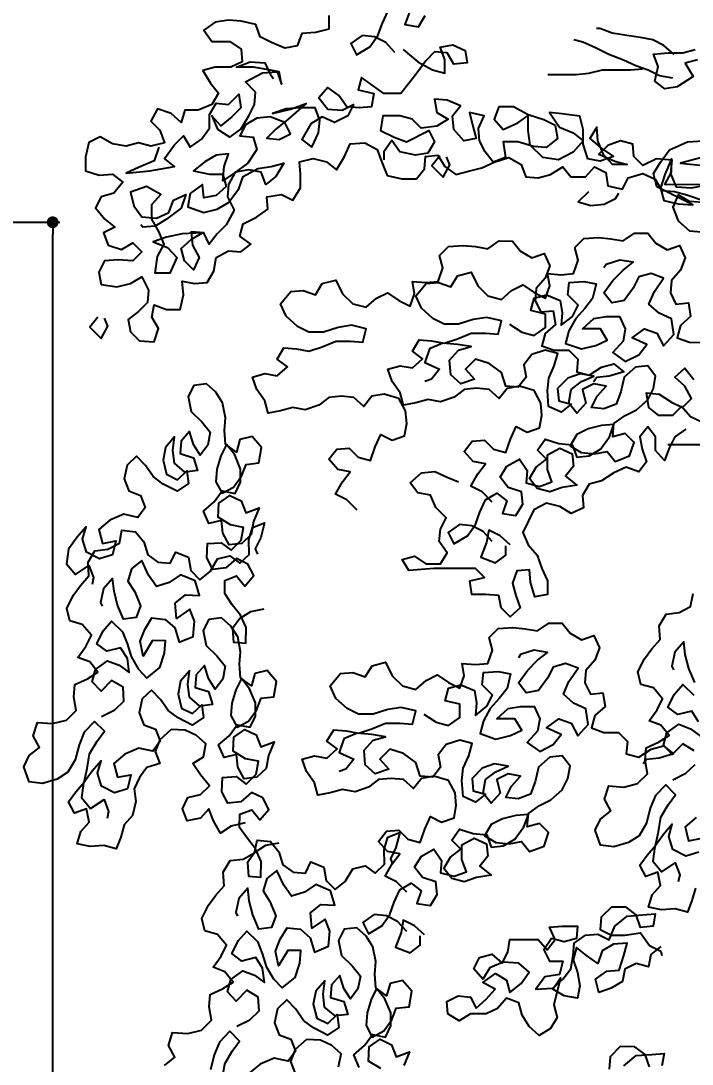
# Model space of a CAD drawing. Header units: millimetres. Extents: x 92.2 to 172.4, y 6.8 to 63.1.
# Drawn here: x 155.116 to 156.536, y 38.975 to 41.181 of the extents above; entities that cross this region are included whole.
import ezdxf

# ---------------------------------------------------------------- set-up
doc = ezdxf.new("R2010")
doc.units = ezdxf.units.MM
doc.layers.add('COTAS', color=1, linetype='Continuous')
doc.layers.add('VEGETAÇÃO', color=64, linetype='Continuous')
doc.styles.add('ROMANS', font='C-ACENTO.SHX')
doc.dimstyles.new('Artiun 1-50', dxfattribs={"dimscale": 0.5, "dimtxt": 0.15, "dimasz": 0.05, "dimexe": 0.03, "dimexo": 0.05, "dimgap": 0.1, "dimtad": 1, "dimzin": 4, "dimdsep": 46, "dimtxsty": 'ROMANS', "dimblk": 'DOT', "dimcen": 0.025, "dimclrt": 2, "dimadec": 0, "dimazin": 0, "dimtfac": 1, "dimtix": 1, "dimtmove": 2, "dimatfit": 2, "dimldrblk": 'DOT', "dimfxl": 1, "dimtolj": 1, "dimtzin": 0, "dimarcsym": 0})

# ---------------------------------------------------------------- blocks, each defined once
blk = doc.blocks.new('A$C6B776F95')
for points in [[(678.6, 4635), (662.2, 4653.6), (641.6, 4663.9), (618.9, 4666), (598.3, 4651.6), (608.6, 4631), (633.3, 4645.4), (647.8, 4665.9), (656, 4688.6), (666.3, 4711.2)], [(705.5, 4709.1), (697.2, 4686.5), (721.9, 4682.3), (734.3, 4702.9)], [(558.1, 4702.6), (558.1, 4677.9), (533.4, 4671.7), (508.7, 4669.7), (500.4, 4647.1), (477.8, 4643), (453.1, 4653.3), (432.5, 4663.6), (424.3, 4686.3), (397.5, 4692.5), (374.8, 4694.5), (350.1, 4690.4), (329.5, 4676), (343.9, 4655.4), (376.9, 4655.4), (397.4, 4641), (399.5, 4618.3), (378.9, 4608), (350, 4608.1), (327.4, 4601.9), (341.8, 4579.2), (356.2, 4560.7), (343.8, 4540.1), (319.1, 4529.8), (294.4, 4529.9), (288.2, 4507.2), (269.7, 4523.7), (244.9, 4532), (232.6, 4509.3), (249, 4492.8), (257.2, 4470.2), (232.5, 4464), (209.9, 4470.2), (187.2, 4464.1), (162.5, 4468.2), (139.9, 4480.6), (119.3, 4470.3), (113.1, 4443.5), (113, 4418.8), (137.7, 4410.6), (162.5, 4412.6), (181, 4398.2), (164.5, 4377.6), (141.8, 4371.4), (131.5, 4350.8), (148, 4330.2), (166.5, 4315.8), (145.9, 4305.5), (154.1, 4282.9), (178.8, 4274.6), (199.4, 4286.9), (215.9, 4270.5), (199.4, 4254), (172.6, 4256.1), (147.9, 4254), (137.6, 4233.5), (141.7, 4210.8), (170.5, 4206.7), (195.2, 4212.8), (215.8, 4225.1), (228.2, 4200.4), (226.1, 4177.8), (209.6, 4161.3), (191, 4146.9), (195.1, 4124.3), (211.6, 4107.8), (238.4, 4105.7), (246.6, 4130.4), (234.3, 4151), (238.4, 4173.6), (261.1, 4165.4), (285.8, 4165.4), (292, 4192.1), (290, 4216.8), (312.6, 4212.7), (335.3, 4214.7), (347.6, 4235.3), (351.8, 4260), (374.4, 4272.4), (397.1, 4270.3), (415.6, 4284.7), (395.1, 4299.1), (401.3, 4321.8), (426, 4334.1), (446.6, 4348.5), (444.6, 4371.2), (471.3, 4375.2), (491.9, 4364.9), (506.4, 4387.6), (506.4, 4412.3), (504.3, 4434.9), (529.1, 4441.1), (553.8, 4434.9), (572.3, 4420.5), (586.7, 4445.2), (597, 4467.8), (623.8, 4469.8), (646.5, 4457.5), (654.7, 4434.8), (664.9, 4410.1), (691.7, 4403.9), (718.5, 4403.9), (732.9, 4422.4), (735, 4445), (757.6, 4447.1), (770, 4426.5), (790.6, 4412), (813.2, 4418.2), (837.9, 4424.3), (860.6, 4434.6), (887.4, 4442.8), (910, 4430.4), (918.2, 4407.8), (940.9, 4405.7), (963.6, 4411.9), (986.2, 4426.3), (1000.6, 4407.7), (1027.4, 4407.7), (1043.9, 4426.2), (1064.5, 4415.9), (1068.6, 4391.2), (1095.3, 4385), (1105.6, 4405.6), (1132.4, 4413.8), (1155.1, 4403.5), (1167.4, 4382.8), (1190.1, 4380.8), (1212.7, 4374.6), (1243.6, 4364.2)], [(1243.6, 4391), (1220.9, 4386.9), (1194.2, 4389), (1183.9, 4413.7), (1186, 4438.4), (1157.2, 4440.5), (1132.4, 4428.2), (1116, 4444.7), (1113.9, 4467.3), (1091.3, 4473.5), (1068.6, 4465.3), (1052.1, 4448.9), (1081, 4436.5), (1103.6, 4430.3), (1076.8, 4430.3), (1060.4, 4448.8), (1050.1, 4473.6), (1048.1, 4498.3), (1035.7, 4477.7), (1058.3, 4459.1), (1078.9, 4444.7), (1054.2, 4436.5), (1031.5, 4440.6), (1023.3, 4467.4), (1023.3, 4494.2), (1017.2, 4518.9), (984.2, 4523.1), (961.6, 4525.1), (980.1, 4498.3), (1004.8, 4488), (1023.3, 4473.6), (1004.8, 4453), (978, 4438.6), (949.2, 4442.8), (926.5, 4465.4), (922.4, 4492.2), (922.5, 4521), (895.7, 4535.5), (868.9, 4535.5), (860.7, 4512.9), (877.1, 4494.3), (903.9, 4506.7), (924.5, 4521), (951.3, 4512.8), (971.9, 4502.5), (976, 4477.8), (955.4, 4461.3), (932.7, 4463.4), (903.9, 4471.6), (877.1, 4471.7), (881.2, 4442.8), (858.5, 4434.6), (844.1, 4453.2), (833.9, 4473.8), (831.8, 4496.4), (842.1, 4519.1), (815.4, 4525.3), (821.5, 4500.5), (827.7, 4477.9), (805, 4473.8), (786.5, 4494.4), (784.5, 4519.1), (798.9, 4537.6), (774.2, 4548), (751.6, 4550), (755.7, 4525.3), (776.2, 4512.9), (755.6, 4500.6), (726.8, 4496.5), (710.3, 4513), (687.7, 4519.2), (656.8, 4519.2), (652.7, 4492.5), (677.4, 4480.1), (700, 4471.8), (741.2, 4492.4), (751.5, 4471.8), (739.1, 4451.2), (716.5, 4447.1), (687.6, 4453.3), (673.2, 4473.9), (658.8, 4453.3), (658.8, 4438.9)], [(1232.5, 4621.9), (1209.9, 4615.8), (1224.3, 4591.1), (1195.4, 4572.5), (1172.8, 4568.5), (1154.3, 4582.9), (1160.5, 4609.6), (1152.2, 4632.3), (1179, 4634.3), (1205.8, 4634.3), (1228.4, 4640.5)], [(1189.6, 4631.3), (1171.1, 4647.8), (1150.5, 4658.2), (1127.9, 4662.3), (1103.1, 4666.4), (1076.4, 4670.6), (1053.7, 4678.8), (1047.6, 4678.8)], [(1187.5, 4588.1), (1162.8, 4592.2), (1142.2, 4602.6), (1119.6, 4610.8), (1096.9, 4621.1), (1070.2, 4631.5), (1045.5, 4643.8), (1022.8, 4654.1), (1006.4, 4658.3)], [(694, 4640.7), (720.7, 4618), (747.5, 4603.6), (770.1, 4597.4), (770.2, 4622.1), (761.9, 4644.8), (784.6, 4648.9), (807.2, 4638.5), (811.3, 4615.9), (786.6, 4613.8), (774.3, 4634.4), (751.6, 4636.5), (735.2, 4620.1), (720.7, 4599.5), (706.3, 4581), (689.8, 4560.4), (658.9, 4560.4), (617.7, 4589.3), (611.5, 4566.6), (640.4, 4560.4), (636.2, 4535.7), (613.6, 4533.7), (590.9, 4535.8), (576.5, 4556.4), (555.9, 4570.8), (539.5, 4552.3), (555.9, 4531.7), (582.7, 4529.6), (603.3, 4539.9), (593, 4519.3), (568.2, 4507), (545.6, 4517.3), (525, 4504.9), (508.5, 4476.1), (527, 4461.7), (539.4, 4488.4), (541.5, 4511.1), (533.3, 4533.8), (506.5, 4533.8), (479.7, 4531.8), (455, 4523.5), (487.9, 4531.7), (516.8, 4542), (483.8, 4513.2), (461.1, 4494.7), (444.7, 4478.2), (467.3, 4476.2), (487.9, 4486.4), (477.6, 4507), (450.9, 4517.4), (426.2, 4515.3), (405.5, 4503), (395.2, 4482.4), (419.9, 4480.3), (426.1, 4457.7), (409.6, 4433), (384.9, 4414.5), (364.3, 4400.1), (366.4, 4426.8), (374.6, 4449.5), (352, 4447.4), (331.3, 4435.1), (310.7, 4418.6), (339.6, 4412.4), (364.3, 4412.4), (370.4, 4389.8), (351.9, 4373.3), (329.2, 4369.2), (327.2, 4393.9), (304.5, 4377.5), (300.4, 4352.8), (329.2, 4342.4), (353.9, 4348.6), (374.5, 4360.9), (393.1, 4385.6), (401.3, 4408.3), (428.1, 4422.7), (452.8, 4426.7), (475.5, 4432.9), (461.1, 4408.2), (442.5, 4393.8), (434.3, 4416.5), (411.7, 4420.6), (386.9, 4416.5), (374.6, 4393.9), (372.5, 4371.2), (384.8, 4346.5), (370.4, 4319.7), (353.9, 4303.3), (339.4, 4284.8), (329.2, 4305.4), (306.5, 4307.4), (308.6, 4282.7), (320.9, 4260.1), (310.6, 4237.4), (294.1, 4253.9), (288, 4276.6), (306.5, 4293), (327.1, 4305.4), (290, 4303.3), (261.2, 4297.2), (236.5, 4289), (263.2, 4278.6), (279.7, 4260.1), (267.3, 4231.3), (240.6, 4231.3), (244.7, 4262.2), (257.1, 4284.8), (246.8, 4307.5), (234.5, 4330.2), (234.5, 4356.9), (251, 4375.4), (224.2, 4389.9), (195.4, 4379.6), (201.5, 4354.9), (215.9, 4334.3), (242.7, 4332.2), (265.4, 4342.5), (273.6, 4365.1), (296.3, 4375.4), (288, 4350.7), (261.2, 4330.1), (240.6, 4317.8), (218, 4315.8), (213.9, 4319.9)], [(246.9, 4461.9), (238.7, 4437.2), (209.8, 4424.9), (187.2, 4414.6), (230.4, 4418.7), (275.7, 4426.9), (257.2, 4441.3), (275.8, 4466), (292.3, 4482.5), (304.6, 4461.9), (325.2, 4476.3), (339.6, 4496.9), (339.7, 4521.6), (352, 4542.2), (374.7, 4540.1), (393.2, 4558.6), (397.3, 4533.9), (380.8, 4517.4), (360.2, 4501), (343.8, 4519.5), (354.1, 4494.8), (376.7, 4480.4), (397.3, 4494.8), (411.7, 4519.5), (422.1, 4540), (424.1, 4562.7), (405.6, 4581.2), (436.5, 4597.7), (463.3, 4599.7), (471.5, 4577.1), (467.4, 4599.7), (444.8, 4603.9), (420.1, 4608), (389.2, 4608), (413.9, 4618.3), (440.7, 4616.2), (450.9, 4595.6), (457.1, 4587.4)], [(1131.9, 4604.6), (1109.3, 4602.6), (1057.8, 4602.6), (1033.1, 4596.5), (1010.4, 4594.4), (958.9, 4594.5)], [(1250.8, 4360.4), (1217.9, 4362.5), (1197.3, 4374.8), (1187, 4352.2), (1197.3, 4327.5), (1217.8, 4308.9), (1246.7, 4306.8)], [(1275.6, 4393.3), (1172.6, 4393.4), (1185, 4416), (1185, 4440.8), (1172.6, 4411.9), (1164.4, 4387.2), (1170.5, 4364.6), (1197.3, 4358.4), (1224.1, 4356.3), (1158.2, 4389.3), (1152, 4414), (1164.4, 4434.6), (1180.9, 4457.2), (1213.9, 4471.6), (1242.7, 4473.7)], [(1246.8, 4444.8), (1201.5, 4432.5), (1242.7, 4428.3)], [(761.1, 4446.4), (746.7, 4427.9), (767.2, 4407.3), (779.6, 4429.9), (773.4, 4444.3)], [(1032.9, 4380.2), (1014.3, 4361.7), (1037, 4355.5), (1061.7, 4357.6), (1082.3, 4367.8), (1088.5, 4378.1)], [(857, 3813), (838.5, 3831.5), (817.9, 3841.8), (830.3, 3864.5), (844.7, 3883), (822.1, 3887.1), (805.6, 3905.7), (820, 3924.2), (842.7, 3926.2), (859.2, 3909.7), (881.8, 3903.5), (890.1, 3928.2), (900.4, 3950.9), (921, 3940.6), (943.6, 3948.8), (947.8, 3971.4), (945.7, 3994.1), (933.4, 4016.8), (906.6, 4025), (884, 4020.9), (869.5, 4002.4), (851, 4018.9), (828.4, 4021), (805.7, 4018.9), (787.2, 4004.5), (762.4, 3996.3), (739.8, 4000.5), (717.1, 3994.3), (694.5, 3990.2), (688.3, 4012.9), (673.9, 4033.5), (665.7, 4056.1), (688.4, 4062.3), (711, 4058.2), (729.6, 4074.6), (711, 4089), (723.4, 4109.6), (746.1, 4107.5), (768.7, 4103.4), (793.4, 4111.6), (818.2, 4121.9), (844.9, 4121.9), (867.6, 4119.8), (873.8, 4144.5), (847, 4150.7), (822.3, 4146.6), (795.5, 4138.4), (768.7, 4138.4), (748.2, 4148.7), (727.6, 4167.3), (717.3, 4189.9), (735.9, 4212.6), (758.5, 4214.6), (781.2, 4206.4), (793.5, 4226.9), (818.3, 4233.1), (830.6, 4208.4), (849.1, 4189.8), (873.8, 4183.6), (892.4, 4200.1), (913, 4210.4), (933.6, 4195.9), (954.1, 4185.6), (962.4, 4208.3), (958.3, 4230.9), (983, 4228.8), (1005.7, 4230.9), (1013.9, 4255.6), (1007.8, 4278.2), (1024.3, 4294.7), (1051, 4296.7), (1073.7, 4294.6), (1096.3, 4290.5), (1116.9, 4304.9), (1141.6, 4304.9), (1156, 4286.3), (1176.6, 4274), (1199.3, 4282.2), (1209.6, 4259.5), (1201.3, 4236.9), (1184.8, 4218.3), (1182.7, 4195.7), (1193, 4175.1), (1215.7, 4177.1), (1219.8, 4152.4), (1201.2, 4136), (1195, 4113.3), (1217.7, 4105.1), (1244.4, 4105)], [(609.6, 3798.4), (591.1, 3817), (570.5, 3827.3), (582.9, 3849.9), (597.3, 3868.5), (574.7, 3872.6), (558.2, 3891.1), (572.6, 3909.7), (595.3, 3911.7), (611.7, 3895.2), (634.4, 3889), (642.7, 3913.7), (653, 3936.4), (673.6, 3926), (696.2, 3934.3), (700.4, 3956.9), (698.3, 3979.6), (686, 4002.2), (659.2, 4010.5), (636.6, 4006.4), (622.1, 3987.9), (603.6, 4004.4), (581, 4006.4), (558.3, 4004.4), (539.8, 3990), (515, 3981.8), (492.4, 3985.9), (469.7, 3979.8), (447.1, 3975.7), (440.9, 3998.3), (426.5, 4018.9), (418.3, 4041.6), (441, 4047.8), (463.6, 4043.6), (482.2, 4060.1), (463.6, 4074.5), (476, 4095.1), (498.7, 4093), (521.3, 4088.9), (546, 4097.1), (570.8, 4107.4), (597.5, 4107.3), (620.2, 4105.3), (626.4, 4130), (599.6, 4136.2), (574.9, 4132.1), (548.1, 4123.9), (521.3, 4123.9), (500.8, 4134.2), (480.2, 4152.8), (469.9, 4175.4), (488.5, 4198), (511.1, 4200.1), (533.8, 4191.8), (546.1, 4212.4), (570.9, 4218.6), (583.2, 4193.8), (601.7, 4175.3), (626.4, 4169.1), (645, 4185.6), (665.6, 4195.8), (686.1, 4181.4), (706.7, 4171.1), (715, 4193.7), (710.9, 4216.4), (735.6, 4214.3), (758.3, 4216.3), (766.5, 4241), (760.4, 4263.7), (776.8, 4280.2), (803.6, 4282.2), (826.3, 4280.1), (848.9, 4276), (869.5, 4290.4), (894.2, 4290.3), (908.6, 4271.8), (929.2, 4259.4), (951.9, 4267.6), (962.2, 4245), (953.9, 4222.3), (937.4, 4203.8), (935.3, 4181.2), (945.6, 4160.6), (968.3, 4162.6), (972.4, 4137.9), (953.8, 4121.4), (947.6, 4098.8), (970.3, 4090.5), (997, 4090.5), (1013.5, 4074), (1011.4, 4051.4), (1034.1, 4045.2), (1056.7, 4059.6), (1079.4, 4065.7), (1097.9, 4051.3), (1071.1, 4043.1), (1048.5, 4041), (1042.3, 4032.8)], [(888.2, 4138.3), (910.8, 4123.9), (933.5, 4117.7), (954.1, 4132.1), (954.1, 4156.8), (927.3, 4163), (933.5, 4185.6), (956.2, 4191.8), (980.9, 4181.5), (985, 4158.8), (982.9, 4136.2), (1003.5, 4152.6), (1013.8, 4173.2), (995.3, 4191.7), (997.4, 4214.4), (1024.2, 4216.4), (1046.8, 4212.3), (1040.6, 4185.5), (1026.2, 4167), (1009.7, 4148.5), (997.3, 4125.8), (991.1, 4103.2), (1019.9, 4092.9), (1046.7, 4099), (1067.3, 4109.3), (1055, 4129.9), (1022, 4129.9), (1042.7, 4148.5), (1065.3, 4152.6), (1090, 4152.5), (1100.3, 4129.9), (1096.2, 4107.2), (1077.6, 4086.6), (1100.2, 4070.2), (1125, 4082.5), (1139.4, 4101), (1112.6, 4113.4), (1135.3, 4129.8), (1158, 4121.6), (1170.3, 4098.9), (1188.8, 4119.5), (1184.7, 4148.3), (1162.1, 4158.6), (1143.6, 4175.1), (1153.9, 4197.8), (1170.4, 4222.5), (1147.8, 4230.7), (1125.1, 4224.6), (1114.8, 4204), (1098.3, 4181.4), (1075.6, 4177.3), (1061.2, 4195.8), (1077.7, 4218.4), (1096.3, 4237), (1114.8, 4251.4), (1090.1, 4255.5), (1065.4, 4247.3), (1061.3, 4241.1)], [(135.5, 4151.1), (121, 4132.6), (141.6, 4112), (154, 4134.6), (147.8, 4149)], [(856.9, 3740.9), (840.5, 3759.4), (819.9, 3769.7), (797.2, 3771.8), (776.6, 3757.4), (786.9, 3736.8), (811.6, 3751.2), (826.1, 3771.8), (834.3, 3794.4), (844.7, 3817.1), (865.3, 3829.4), (883.8, 3815), (875.5, 3792.3), (900.2, 3788.2), (912.6, 3808.8), (910.6, 3831.4), (885.9, 3839.7), (871.5, 3858.2), (883.8, 3878.8), (906.5, 3891.2), (920.9, 3870.6), (918.8, 3847.9), (943.5, 3841.7), (966.2, 3849.9), (958, 3872.6), (958, 3899.4), (980.7, 3911.7), (1003.3, 3901.4), (1005.3, 3878.7), (990.9, 3860.2), (1011.5, 3843.7), (984.7, 3839.6), (962, 3831.4), (939.4, 3837.6), (925, 3856.1), (937.4, 3876.7), (955.9, 3891.1), (939.5, 3907.6), (953.9, 3928.2), (978.6, 3919.9), (1003.3, 3917.8), (1011.5, 3895.2), (1034.2, 3897.2), (1054.8, 3909.6), (1071.3, 3932.2), (1079.5, 3954.8), (1056.9, 3952.8), (1032.2, 3946.7), (1011.6, 3936.4), (999.2, 3915.8), (1019.8, 3903.4), (1044.5, 3901.3), (1067.1, 3905.4), (1081.5, 3886.9), (1108.3, 3897.2), (1116.6, 3921.9), (1100.1, 3938.4), (1077.5, 3932.2), (1079.5, 3956.9), (1100.2, 3971.3), (1120.8, 3981.6), (1141.4, 4000.1), (1151.7, 4020.7), (1155.8, 4043.3), (1141.4, 4061.9), (1118.8, 4059.8), (1098.2, 4041.3), (1092, 4014.6), (1083.7, 3991.9), (1061, 3983.7), (1038.4, 3985.8), (1048.7, 4006.4), (1065.2, 4024.9), (1042.5, 4029), (1021.9, 4018.7), (1028.1, 3994), (1011.6, 3975.5), (997.2, 3994), (1001.3, 4018.8), (1019.9, 4033.2), (1042.6, 4043.4), (1017.8, 4047.6), (995.2, 4039.4), (976.6, 4020.8), (978.7, 3998.2), (1001.3, 3992), (982.8, 3977.6), (960.1, 3987.9), (958.1, 4016.7), (960.2, 4039.4), (970.5, 4062), (976.7, 4084.7), (954, 4090.9), (929.3, 4082.7), (914.9, 4064.1), (919, 4041.5), (904.6, 4023), (881.9, 4025), (873.7, 4049.8), (851.1, 4066.3), (826.4, 4074.5), (807.8, 4056), (824.3, 4037.5), (799.5, 4029.2), (781, 4045.7), (779, 4072.5), (795.5, 4091), (818.1, 4097.2), (793.4, 4101.3), (766.7, 4103.4), (741.9, 4093.1), (733.7, 4068.4), (760.4, 4056), (746, 4037.5), (733.6, 4033.4)], [(1240.2, 3958.8), (1219.6, 3969.1), (1203.1, 3987.7), (1186.6, 3971.2), (1161.9, 3971.2), (1143.4, 3985.7), (1139.3, 4012.5), (1162, 4010.4), (1184.6, 3995.9), (1205.2, 3985.6), (1221.7, 4002.1), (1209.3, 4024.7), (1190.8, 4041.2), (1209.4, 4057.7), (1225.8, 4037.1)], [(439.1, 3616.9), (414.7, 3612.4), (395.2, 3600), (381.8, 3581.7), (383.5, 3556.6), (406.4, 3554.8), (406.8, 3583.4), (396.7, 3606.4), (381.5, 3625.2), (367.5, 3645.7), (367.5, 3669.7), (389.4, 3678.1), (404.6, 3659.4), (420.9, 3678.4), (409.6, 3699.6), (389.2, 3709.5), (369.4, 3692.6), (346, 3689.9), (334.8, 3711.1), (335.9, 3736.9), (361, 3738.6), (379.3, 3725.1), (397.4, 3743.1), (402, 3766.7), (378.4, 3771.4), (355.5, 3785.2), (356.6, 3811), (377.1, 3825.1), (397.6, 3815.1), (406, 3793.2), (430.7, 3802.3), (420.4, 3777.3), (415.8, 3753.6), (398.8, 3737.4), (375.5, 3734.7), (364.2, 3755.9), (361.5, 3779.2), (338.8, 3773.6), (328.7, 3796.6), (348.5, 3813.5), (363, 3833.6), (386.7, 3828.9), (396.6, 3849.4), (396.7, 3873.4), (385.8, 3899.2), (370.7, 3918), (360.7, 3897.5), (353.2, 3873.2), (351.4, 3850.2), (362.7, 3829), (383.9, 3840.2), (398.4, 3860.3), (406.6, 3881.9), (429.9, 3884.6), (434.9, 3912.9), (418, 3932.7), (395.4, 3927.1), (389, 3904.5), (368.9, 3919), (367.2, 3944.1), (369, 3967.1), (363.8, 3994.3), (351.5, 4013.7), (334.2, 4029), (310.9, 4026.2), (301, 4005.7), (306.2, 3978.5), (325.9, 3959.4), (341.1, 3940.7), (336.4, 3917), (322.9, 3898.7), (310.6, 3918.1), (303.3, 3941.8), (288, 3924.6), (286.2, 3901.6), (310.6, 3894.1), (317.9, 3870.4), (294.6, 3867.7), (275.6, 3884), (272.8, 3907.3), (275.7, 3932), (259.4, 3913), (254.7, 3889.3), (261, 3863.9), (281.5, 3853.9), (298.5, 3870.1), (301.3, 3846.8), (280.7, 3832.7), (255, 3845.9), (236.7, 3859.4), (222.6, 3879.9), (206.4, 3896.9), (189.4, 3880.7), (183.7, 3855.3), (192.1, 3833.3), (213.6, 3825.2), (222, 3803.2), (208.6, 3784.9), (183.1, 3790.6), (157.3, 3779.7), (137.5, 3762.9), (143.8, 3737.4), (168.2, 3741.9), (162.5, 3716.5), (138.8, 3709.2), (114.8, 3721.2), (107.4, 3744.9), (113.9, 3767.5), (97.6, 3748.5), (82, 3726.6), (78, 3700.1), (94.9, 3680.3), (119.3, 3696.9), (127.7, 3674.9), (124.9, 3662.2)], [(1211.3, 3946.5), (1190.7, 3932.1), (1180.4, 3911.5), (1172.2, 3888.9), (1155.7, 3907.4), (1155.7, 3932.1), (1141.3, 3950.7), (1126.9, 3932.1), (1131, 3909.5), (1139.2, 3886.8), (1124.8, 3868.3), (1102.1, 3876.6), (1079.5, 3866.3), (1056.8, 3851.9), (1034.1, 3845.7), (1021.8, 3825.2), (1023.8, 3802.5), (1001.1, 3792.2), (980.6, 3804.6), (955.9, 3810.8), (933.2, 3798.5), (912.6, 3757.3), (922.8, 3734.6), (939.3, 3716.1), (947.5, 3691.4), (957.8, 3668.7), (957.8, 3644), (935.1, 3639.9), (926.9, 3666.7), (924.8, 3689.3), (902.2, 3687.3), (893.9, 3664.6), (900.1, 3642), (908.3, 3619.3), (889.8, 3602.9), (873.3, 3619.4), (869.2, 3642), (844.5, 3644.1), (819.8, 3644.1), (815.7, 3668.8), (842.5, 3675), (826, 3691.5), (749.8, 3691.5), (704.5, 3687.5), (692.2, 3708.1), (714.8, 3714.2), (735.4, 3699.8), (762.2, 3699.8), (774.5, 3720.4), (760.1, 3741), (762.2, 3763.6), (772.5, 3784.2), (754, 3802.8), (743.8, 3825.4), (721.1, 3829.6), (706.7, 3848.1), (727.3, 3866.6), (752, 3868.7), (774.7, 3858.3), (795.3, 3850.1)], [(1456.4, 3907.1), (1429.6, 3896.9), (1406.9, 3888.6), (1382.2, 3894.8), (1361.6, 3905.2), (1316.3, 3909.3), (1271, 3917.6), (1178.4, 3917.7)], [(404.8, 3226.3), (379.4, 3220.1), (359.9, 3207.7), (346.9, 3230), (338.5, 3252), (323.3, 3234.7), (298.9, 3230.2), (290.5, 3252.1), (300.4, 3272.5), (323, 3278.1), (340, 3294.3), (323.1, 3314.2), (309, 3334.7), (328.5, 3347), (333.2, 3370.6), (315.9, 3385.9), (295.4, 3395.8), (269.7, 3396.9), (248.8, 3378.3), (240.6, 3356.8), (249, 3334.8), (225.3, 3327.5), (211.9, 3309.2), (201.9, 3288.7), (204.7, 3265.4), (199, 3240), (183.7, 3222.7), (177.3, 3200.1), (169.1, 3178.6), (146.5, 3185), (121.5, 3183.3), (97.8, 3188), (104.2, 3210.6), (119.5, 3227.8), (114.9, 3252.2), (93, 3243.8), (81.8, 3265), (95.2, 3283.3), (110.5, 3300.6), (116.2, 3326), (120.1, 3352.5), (134, 3375.4), (147.5, 3393.7), (129.5, 3411.8), (110.4, 3392.1), (101.1, 3368.8), (94.3, 3341.6), (80.5, 3318.7), (61, 3306.4), (34.5, 3298.3), (9.8, 3301.2), (0, 3328.8), (9.9, 3349.3), (28.7, 3364.4), (17.5, 3385.6), (24.9, 3410), (52.5, 3407.8), (77.9, 3414.1), (96, 3432), (91.5, 3456.4), (93.3, 3479.4), (116.3, 3489.5), (135.7, 3501.8), (120.6, 3520.6), (99.1, 3528.8), (113.6, 3548.9), (123.6, 3569.3), (106.7, 3589.2), (84.1, 3595.6), (78.5, 3618.2), (90.6, 3642.2), (104, 3660.5), (119.3, 3677.8), (117.6, 3702.8), (130.3, 3724), (153.6, 3726.8), (174.9, 3738), (179.5, 3761.7), (204.2, 3758.8), (219.4, 3740), (226.7, 3716.3), (245.1, 3702.9), (268, 3701), (277.9, 3721.5), (301.2, 3712.2), (305.8, 3687.9), (322, 3670.9), (340.7, 3686), (354.6, 3708.9), (377.2, 3714.5), (395.5, 3701), (412.5, 3717.2), (411.9, 3744.1), (418.3, 3766.7), (440.2, 3775.1), (433.4, 3747.9), (423.5, 3727.5), (427.3, 3717.9)], [(889.9, 3734.7), (871.4, 3751.2), (850.8, 3761.5), (846.6, 3738.8), (836.3, 3712.1), (863.1, 3701.7), (881.6, 3716.1), (881.6, 3732.6)], [(142.2, 3420.9), (166.3, 3432.9), (183.3, 3449.1), (181.6, 3474.2), (160.4, 3486.9), (141.3, 3467.2), (125.1, 3484.2), (131.5, 3506.8), (153.1, 3522.6), (174.6, 3514.5), (192.9, 3501), (189.5, 3527.1), (177.2, 3546.6), (151.7, 3540.3), (133.4, 3553.8), (145.5, 3577.7), (160.7, 3595), (180.4, 3575.9), (188.9, 3554), (196.2, 3530.3), (209.2, 3508), (225.4, 3491), (249.1, 3510.4), (257.7, 3536.5), (259.5, 3559.4), (235.5, 3559.5), (218.5, 3531.3), (213.2, 3558.5), (221.4, 3580), (234.2, 3601.2), (258.9, 3598.3), (276.2, 3583), (284.2, 3556.5), (310, 3567.4), (312.2, 3595), (303.8, 3616.9), (279.4, 3600.3), (277, 3628.3), (295.8, 3643.4), (321.5, 3642.3), (313.5, 3668.8), (286.7, 3680.1), (266.1, 3666.1), (242.5, 3658.7), (228.4, 3679.2), (215.7, 3706.1), (197, 3691), (190.6, 3668.4), (202.9, 3648.9), (213.8, 3623.1), (205.6, 3601.6), (182.3, 3598.8), (171.4, 3624.7), (165.1, 3650.1), (162.3, 3673.4), (146, 3654.4), (140.3, 3629), (143.5, 3622.3)], [(1228.7, 3106.8), (1222.3, 3084.2), (1214.1, 3062.7), (1191.5, 3069.1), (1166.4, 3067.4), (1142.8, 3072), (1149.2, 3094.6), (1164.4, 3111.9), (1159.9, 3136.3), (1138, 3127.9), (1126.7, 3149.1), (1140.2, 3167.4), (1155.4, 3184.7), (1161.2, 3210.1), (1165.1, 3236.6), (1179, 3259.5), (1192.4, 3277.8), (1174.5, 3295.9), (1155.3, 3276.1), (1146.1, 3252.9), (1139.3, 3225.7), (1125.5, 3202.8), (1106, 3190.5), (1079.5, 3182.4), (1054.8, 3185.3), (1045, 3212.9), (1054.9, 3233.3), (1073.7, 3248.5), (1062.4, 3269.7), (1069.9, 3294), (1097.5, 3291.8), (1122.9, 3298.1), (1141, 3316.1), (1136.4, 3340.5), (1138.3, 3363.4), (1161.2, 3373.6), (1180.7, 3385.9), (1165.6, 3404.7), (1144, 3412.9), (1158.6, 3432.9), (1168.5, 3453.4), (1151.6, 3473.2), (1129, 3479.6), (1123.5, 3502.3), (1135.5, 3526.2), (1149, 3544.6), (1164.2, 3561.8), (1162.5, 3586.9), (1175.3, 3608.1), (1198.6, 3610.8), (1219.8, 3622.1), (1224.5, 3645.7)], [(466.5, 3189.1), (442.1, 3184.6), (422.7, 3172.3), (409.2, 3153.9), (410.9, 3128.9), (433.9, 3127), (434.3, 3155.6), (424.1, 3178.6), (409, 3197.4), (394.9, 3217.9), (395, 3241.9), (416.9, 3250.3), (432, 3231.6), (448.3, 3250.6), (437.1, 3271.8), (416.6, 3281.8), (396.8, 3264.9), (373.5, 3262.1), (362.2, 3283.3), (363.4, 3309.1), (388.4, 3310.8), (406.8, 3297.3), (424.8, 3315.3), (429.5, 3338.9), (405.8, 3343.6), (382.9, 3357.4), (384.1, 3383.2), (404.6, 3397.3), (425, 3387.3), (433.4, 3365.4), (458.2, 3374.5), (447.9, 3349.5), (443.2, 3325.8), (426.2, 3309.6), (402.9, 3306.9), (391.7, 3328.1), (388.9, 3351.4), (366.3, 3345.8), (356.1, 3368.8), (375.9, 3385.7), (390.5, 3405.8), (414.1, 3401.1), (424.1, 3421.6), (424.1, 3445.6), (413.2, 3471.4), (398.1, 3490.2), (388.2, 3469.7), (380.7, 3445.4), (378.9, 3422.4), (390.1, 3401.2), (411.3, 3412.5), (425.9, 3432.5), (434, 3454.1), (457.4, 3456.8), (462.4, 3485.1), (445.5, 3504.9), (422.9, 3499.3), (416.4, 3476.7), (396.4, 3491.3), (394.7, 3516.3), (396.5, 3539.3), (391.3, 3566.5), (378.9, 3585.9), (361.7, 3601.2), (338.4, 3598.4), (328.4, 3578), (333.6, 3550.8), (353.4, 3531.6), (368.5, 3512.9), (363.9, 3489.2), (350.4, 3470.9), (338.1, 3490.3), (330.7, 3514), (315.5, 3496.8), (313.7, 3473.8), (338, 3466.3), (345.4, 3442.6), (322, 3439.9), (303, 3456.2), (300.3, 3479.5), (303.1, 3504.2), (286.8, 3485.2), (282.2, 3461.5), (288.5, 3436.1), (308.9, 3426.1), (325.9, 3442.3), (328.7, 3419), (308.2, 3405), (282.4, 3418.1), (264.1, 3431.6), (250, 3452.1), (233.8, 3469.1), (216.8, 3452.9), (211.1, 3427.5), (219.5, 3405.6), (241.1, 3397.4), (249.5, 3375.5), (236, 3357.1), (210.6, 3362.8), (184.8, 3352), (165, 3335.1), (171.2, 3309.6), (195.6, 3314.1), (189.9, 3288.7), (166.2, 3281.4), (142.2, 3293.4), (134.9, 3317.1), (141.3, 3339.7), (125, 3320.7), (109.4, 3298.8), (105.4, 3272.4), (122.3, 3252.5), (146.8, 3269.1), (155.2, 3247.1), (152.3, 3234.4)], [(700.4, 3099.7), (681.9, 3118.3), (661.3, 3128.6), (673.7, 3151.2), (688.1, 3169.7), (665.5, 3173.9), (649, 3192.4), (663.5, 3211), (686.1, 3213), (702.6, 3196.5), (725.2, 3190.3), (733.5, 3215), (743.8, 3237.7), (764.4, 3227.3), (787.1, 3235.6), (791.2, 3258.2), (789.2, 3280.9), (776.8, 3303.5), (750.1, 3311.8), (727.4, 3307.7), (713, 3289.2), (694.5, 3305.7), (671.8, 3307.7), (649.1, 3305.7), (630.6, 3291.3), (605.9, 3283.1), (583.2, 3287.2), (560.6, 3281.1), (537.9, 3277), (531.8, 3299.6), (517.4, 3320.2), (509.1, 3342.9), (531.8, 3349.1), (554.4, 3344.9), (573, 3361.4), (554.5, 3375.8), (566.9, 3396.4), (589.5, 3394.3), (612.2, 3390.2), (636.9, 3398.4), (661.6, 3408.7), (688.4, 3408.6), (711, 3406.6), (717.2, 3431.3), (690.5, 3437.5), (665.7, 3433.4), (639, 3425.2), (612.2, 3425.2), (591.6, 3435.5), (571, 3454), (560.7, 3476.7), (579.3, 3499.3), (602, 3501.4), (624.6, 3493.1), (637, 3513.7), (661.7, 3519.9), (674, 3495.1), (692.5, 3476.6), (717.3, 3470.4), (735.8, 3486.8), (756.4, 3497.1), (777, 3482.7), (797.6, 3472.4), (805.8, 3495), (801.7, 3517.7), (826.4, 3515.6), (849.1, 3517.6), (857.4, 3542.3), (851.2, 3565), (867.7, 3581.5), (894.5, 3583.5), (917.1, 3581.4), (939.8, 3577.3), (960.4, 3591.7), (985.1, 3591.6), (999.5, 3573.1), (1020.1, 3560.7), (1042.7, 3568.9), (1053, 3546.3), (1044.7, 3523.6), (1028.2, 3505.1), (1026.2, 3482.5), (1036.4, 3461.9), (1059.1, 3463.9), (1063.2, 3439.2), (1044.6, 3422.7), (1038.4, 3400.1), (1061.1, 3391.8), (1087.9, 3391.8), (1104.3, 3375.3), (1102.2, 3352.7), (1124.9, 3346.5), (1147.6, 3360.8), (1170.2, 3367), (1188.7, 3352.6), (1162, 3344.4), (1139.3, 3342.3), (1133.1, 3334.1)], [(1187.2, 3305), (1211.2, 3317), (1228.2, 3333.2)], [(1226.5, 3358.2), (1205.4, 3371), (1186.3, 3351.3), (1170.1, 3368.3), (1176.5, 3390.9), (1198.1, 3406.7), (1219.6, 3398.5), (1237.9, 3385.1)], [(1234.5, 3411.2), (1222.1, 3430.7), (1196.7, 3424.4), (1178.4, 3437.8), (1190.4, 3461.8), (1205.7, 3479.1), (1225.4, 3460)], [(1227.2, 3482.9), (1216.4, 3508.7), (1210.1, 3534.2), (1207.3, 3557.5), (1191, 3538.5), (1185.3, 3513), (1188.4, 3506.3)], [(731.6, 3425.1), (754.3, 3410.6), (776.9, 3404.4), (797.5, 3418.8), (797.5, 3443.5), (770.8, 3449.7), (777, 3472.4), (799.6, 3478.6), (824.3, 3468.2), (828.4, 3445.6), (826.4, 3422.9), (847, 3439.4), (857.3, 3460), (838.8, 3478.5), (840.8, 3501.2), (867.6, 3503.2), (890.3, 3499.1), (884.1, 3472.3), (869.6, 3453.8), (853.1, 3435.3), (840.8, 3412.6), (834.6, 3390), (863.4, 3379.6), (890.2, 3385.8), (910.8, 3396.1), (898.4, 3416.7), (865.5, 3416.7), (886.1, 3435.2), (908.7, 3439.3), (933.5, 3439.3), (943.7, 3416.6), (939.6, 3394), (921, 3373.4), (943.7, 3356.9), (968.4, 3369.3), (982.8, 3387.8), (956.1, 3400.2), (978.7, 3416.6), (1001.4, 3408.3), (1013.7, 3385.7), (1032.3, 3406.3), (1028.2, 3435.1), (1005.5, 3445.4), (987, 3461.9), (997.3, 3484.5), (1013.8, 3509.2), (991.2, 3517.5), (968.5, 3511.3), (958.2, 3490.8), (941.7, 3468.1), (919.1, 3464), (904.7, 3482.6), (921.2, 3505.2), (939.7, 3523.7), (958.3, 3538.1), (933.6, 3542.3), (908.8, 3534.1), (904.7, 3527.9)], [(1229.7, 3236), (1209.9, 3219.1), (1216.2, 3193.7), (1240.6, 3198.2)], [(1234.9, 3172.8), (1211.2, 3165.4), (1187.2, 3177.5), (1179.9, 3201.2), (1186.3, 3223.8), (1170, 3204.8), (1154.4, 3182.9), (1150.4, 3156.4), (1167.3, 3136.6), (1191.7, 3153.1), (1200.2, 3131.2), (1197.3, 3118.5)], [(700.4, 3027.6), (683.9, 3046.2), (663.3, 3056.5), (640.7, 3058.6), (620.1, 3044.2), (630.4, 3023.6), (655.1, 3038), (669.5, 3058.6), (677.8, 3081.2), (688.1, 3103.8), (708.7, 3116.2), (727.2, 3101.8), (719, 3079.1), (743.7, 3075), (756, 3095.5), (754, 3118.2), (729.3, 3126.5), (714.9, 3145), (727.3, 3165.6), (749.9, 3177.9), (764.3, 3157.3), (762.3, 3134.7), (787, 3128.5), (809.6, 3136.7), (801.4, 3159.3), (801.4, 3186.1), (824.1, 3198.5), (846.7, 3188.1), (848.8, 3165.5), (834.3, 3147), (854.9, 3130.5), (828.1, 3126.4), (805.5, 3118.2), (782.8, 3124.4), (768.4, 3142.9), (780.8, 3163.5), (799.4, 3177.9), (782.9, 3194.4), (797.3, 3215), (822, 3206.7), (846.8, 3204.6), (855, 3182), (877.6, 3184), (898.2, 3196.3), (914.7, 3219), (923, 3241.6), (900.3, 3239.6), (875.6, 3233.4), (855, 3223.1), (842.6, 3202.6), (863.2, 3190.2), (887.9, 3188.1), (910.6, 3192.2), (925, 3173.7), (951.8, 3183.9), (960, 3208.6), (943.6, 3225.1), (920.9, 3219), (923, 3243.7), (943.6, 3258.1), (964.2, 3268.3), (984.8, 3286.9), (995.1, 3307.4), (999.3, 3330.1), (984.9, 3348.6), (962.2, 3346.6), (941.6, 3328.1), (935.4, 3301.3), (927.1, 3278.7), (904.5, 3270.5), (881.8, 3272.5), (892.1, 3293.1), (908.6, 3311.6), (886, 3315.8), (865.4, 3305.5), (871.5, 3280.8), (855, 3262.3), (840.6, 3280.8), (844.8, 3305.5), (863.3, 3319.9), (886, 3330.2), (861.3, 3334.3), (838.6, 3326.1), (820.1, 3307.6), (822.1, 3285), (844.8, 3278.8), (826.2, 3264.4), (803.6, 3274.7), (801.5, 3303.5), (803.6, 3326.2), (813.9, 3348.8), (820.1, 3371.4), (797.5, 3377.6), (772.8, 3369.4), (758.3, 3350.9), (762.4, 3328.3), (748, 3309.7), (725.3, 3311.8), (717.1, 3336.5), (694.5, 3353), (669.8, 3361.3), (651.2, 3342.8), (667.7, 3324.2), (643, 3316), (624.5, 3332.5), (622.4, 3359.3), (638.9, 3377.8), (661.6, 3383.9), (636.9, 3388.1), (610.1, 3390.2), (585.4, 3379.9), (577.1, 3355.2), (603.9, 3342.8), (589.4, 3324.3), (577.1, 3320.2)], [(575.9, 2780.3), (580.6, 2803.9), (563.3, 2819.2), (542.8, 2829.1), (517.1, 2830.2), (496.2, 2811.6), (488, 2790), (496.4, 2768.1)], [(363.6, 2759.3), (367.6, 2785.8), (381.4, 2808.7), (394.9, 2827), (376.9, 2845.1), (357.8, 2825.4), (348.5, 2802.1), (341.7, 2774.9)], [(257.4, 2782.5), (276.1, 2797.7), (264.9, 2818.9), (272.3, 2843.2), (299.9, 2841.1), (325.3, 2847.3), (343.4, 2865.3), (338.9, 2889.7), (340.7, 2912.6), (363.7, 2922.8), (383.1, 2935.1), (368, 2953.9), (346.5, 2962.1), (361, 2982.2), (371, 3002.6), (354.1, 3022.4), (331.5, 3028.9), (325.9, 3051.5), (338, 3075.5), (351.4, 3093.8), (366.7, 3111.1), (365, 3136.1), (377.7, 3157.3), (401.1, 3160.1), (422.3, 3171.3), (426.9, 3194.9), (451.6, 3192.1), (466.8, 3173.3), (474.1, 3149.6), (492.5, 3136.1), (515.4, 3134.3), (525.4, 3154.8), (548.6, 3145.5), (553.2, 3121.1), (569.4, 3104.2), (588.1, 3119.3), (602, 3142.2), (624.6, 3147.8), (642.9, 3134.3), (659.9, 3150.5), (659.3, 3177.4), (665.7, 3200), (687.6, 3208.4), (680.8, 3181.2), (670.9, 3160.7), (674.7, 3151.2)], [(389.6, 2854.2), (413.7, 2866.2), (430.7, 2882.4), (429, 2907.5), (407.8, 2920.2), (388.7, 2900.5), (372.5, 2917.5), (378.9, 2940.1), (400.5, 2955.9), (422, 2947.7), (440.4, 2934.3), (436.9, 2960.4), (424.6, 2979.9), (399.1, 2973.6), (380.8, 2987.1), (392.9, 3011), (408.1, 3028.3), (427.8, 3009.2), (436.3, 2987.3), (443.6, 2963.6), (456.6, 2941.3), (472.8, 2924.3), (496.5, 2943.7), (505.1, 2969.8), (506.9, 2992.7), (482.9, 2992.8), (465.9, 2964.6), (460.6, 2991.8), (468.8, 3013.3), (481.6, 3034.5), (506.3, 3031.6), (523.6, 3016.3), (531.6, 2989.8), (557.4, 3000.7), (559.6, 3028.2), (551.2, 3050.2), (526.8, 3033.6), (524.4, 3061.5), (543.2, 3076.7), (568.9, 3075.5), (560.9, 3102.1), (534.1, 3113.4), (513.6, 3099.4), (489.9, 3092), (475.8, 3112.5), (463.2, 3139.4), (444.4, 3124.3), (438, 3101.7), (450.3, 3082.2), (461.2, 3056.4), (453, 3034.9), (429.7, 3032.1), (418.8, 3057.9), (412.5, 3083.4), (409.7, 3106.7), (393.4, 3087.7), (387.7, 3062.3), (390.9, 3055.5)], [(1165.3, 3000.1), (1146.8, 2985.7), (1142.7, 2963.1), (1120, 2969.3), (1099.4, 2959), (1095.3, 2936.3), (1074.7, 2924), (1052, 2915.8), (1045.8, 2940.5), (1066.5, 2954.9), (1089.1, 2956.9), (1097.4, 2983.7), (1103.6, 3006.4), (1078.9, 3004.3), (1058.3, 2992), (1050, 2969.3), (1029.4, 2983.8), (1010.9, 2998.2), (1004.7, 2975.6), (1012.9, 2952.9), (1017, 2928.2), (1012.9, 2905.5), (988.2, 2909.7), (967.6, 2922), (982, 2942.6), (969.6, 2893.2), (975.8, 2870.6), (963.4, 2850), (942.8, 2837.6), (924.3, 2854.1), (911.9, 2874.7), (905.8, 2897.4), (883.1, 2905.6), (866.6, 2887.1), (846, 2876.9), (817.2, 2876.9), (796.6, 2864.5), (776, 2876.9), (774, 2899.6), (794.6, 2909.8), (817.2, 2907.8), (827.5, 2887.2), (846.1, 2903.6), (862.5, 2922.1), (839.9, 2934.5), (862.6, 2951), (883.2, 2938.6), (889.3, 2915.9), (909.9, 2932.4), (924.4, 2953), (905.8, 2969.5), (877, 2971.6), (852.3, 2961.3), (839.9, 2940.7), (823.5, 2959.2), (833.8, 2979.8), (856.4, 2986), (874.9, 2969.5), (885.3, 2990.1), (889.4, 3012.7), (940.9, 3012.7), (957.3, 2994.1), (971.8, 3012.7), (961.5, 3035.3), (984.2, 3037.4), (1013, 3037.3), (1010.9, 3014.7), (988.2, 3008.5), (965.6, 3014.7), (951.2, 2994.1), (961.4, 2973.5), (986.2, 2973.5), (980, 2948.8), (953.2, 2944.7), (936.7, 2922.1), (967.6, 2924.1), (986.1, 2940.6), (1000.6, 2959.1), (1004.7, 2983.8), (1006.8, 3006.4), (1027.4, 3020.8), (1050, 3022.9), (1070.6, 3012.6), (1080.9, 3037.3), (1103.6, 3055.8), (1132.4, 3057.8), (1155.1, 3059.9), (1151, 3037.2), (1128.3, 3035.2), (1120.1, 3057.8), (1101.6, 3072.3), (1074.8, 3072.3), (1056.2, 3053.8), (1054.2, 3031.1), (1074.8, 3020.8), (1099.5, 3020.8), (1128.3, 3024.9), (1144.8, 3002.2), (1165.3, 2991.9), (1167.4, 2983.6)], [(653.2, 2776.9), (630.3, 2790.7), (631.5, 2816.5), (652, 2830.6), (672.4, 2820.6), (680.9, 2798.7), (705.6, 2807.8), (695.3, 2782.8)], [(613.7, 2779.1), (603.5, 2802.1), (623.3, 2819), (637.9, 2839.1), (661.5, 2834.4), (671.5, 2854.9), (671.5, 2878.9), (660.7, 2904.7), (645.5, 2923.5), (635.6, 2903), (628.1, 2878.7), (626.3, 2855.7), (637.5, 2834.5), (658.7, 2845.7), (673.3, 2865.8), (681.4, 2887.4), (704.8, 2890.1), (709.8, 2918.4), (692.9, 2938.2), (670.3, 2932.6), (663.8, 2910), (643.8, 2924.5), (642.1, 2949.6), (643.9, 2972.6), (638.7, 2999.8), (626.4, 3019.2), (609.1, 3034.5), (585.8, 3031.7), (575.8, 3011.2), (581.1, 2984), (600.8, 2964.9), (615.9, 2946.2), (611.3, 2922.5), (597.8, 2904.2), (585.5, 2923.6), (578.1, 2947.3), (562.9, 2930.1), (561.1, 2907.1), (585.4, 2899.6), (592.8, 2875.9), (569.5, 2873.2), (550.4, 2889.5), (547.7, 2912.8), (550.6, 2937.5), (534.3, 2918.5), (529.6, 2894.8), (535.9, 2869.4), (556.3, 2859.4), (573.3, 2875.6), (576.1, 2852.3), (555.6, 2838.2), (529.8, 2851.4), (511.5, 2864.9), (497.4, 2885.4), (481.2, 2902.4), (464.2, 2886.2), (458.5, 2860.8), (466.9, 2838.8), (488.5, 2830.7), (496.9, 2808.7), (483.4, 2790.4), (458, 2796.1), (432.2, 2785.2), (412.4, 2768.3)], [(733.3, 3021.4), (714.8, 3037.9), (694.2, 3048.2), (690.1, 3025.6), (679.8, 2998.8), (706.5, 2988.5), (725.1, 3002.9), (725.1, 3019.4)], [(1097.4, 2782.1), (1120.1, 2800.6), (1148.9, 2802.6), (1171.5, 2804.6), (1167.4, 2782)], [(1144.8, 2779.9), (1136.5, 2802.6), (1118, 2817), (1091.2, 2817.1), (1072.7, 2798.6), (1070.6, 2775.9)]]:
    blk.add_lwpolyline(points)
blk = doc.blocks.new('_DOT')
at = {"color": 0, "linetype": 'ByBlock'}
blk.add_line((-0.5, 0), (-1, 0), dxfattribs=at)
at = {"color": 0, "linetype": 'ByBlock', "const_width": 0.5}
blk.add_lwpolyline([(-0.25, 0, 1), (0.25, 0, 1)], format="xyb", close=True, dxfattribs=at)
blk = doc.blocks.new('*D132')
at = {"layer": 'COTAS', "color": 0, "lineweight": -2, "transparency": 16777216}
for p, q in [((154.5348, 40.755), (155.1983, 40.755)), ((155.1833, 35.78), (155.1833, 40.73)), ((154.5348, 35.755), (155.1983, 35.755))]:
    blk.add_line(p, q, dxfattribs=at)
at = {"layer": 'Defpoints', "color": 0, "transparency": 16777216}
for p in [(154.5098, 40.755), (155.1833, 40.755), (154.5098, 35.755)]:
    blk.add_point(p, dxfattribs=at)
at = {"layer": 'COTAS', "color": 0, "lineweight": -2, "transparency": 16777216, "xscale": 0.025, "yscale": 0.025, "zscale": 0.025}
for p, rotation in [((155.1833, 40.755), 90), ((155.1833, 35.755), 270)]:
    blk.add_blockref('_DOT', p, dxfattribs=dict(at, rotation=rotation))
at = {"layer": 'COTAS', "color": 7, "transparency": 16777216, "insert": (155.0958, 38.255), "char_height": 0.075, "attachment_point": 5, "rotation": 90, "style": 'ROMANS'}
blk.add_mtext('\\A1;5.00', dxfattribs=at)

msp = doc.modelspace()

# ---------------------------------------------------------------- block references
at = {"layer": 'VEGETAÇÃO', "xscale": 0.001156395325779158, "yscale": 0.001156395325779158, "zscale": 0.001156395325779158}
msp.add_blockref('A$C6B776F95', (155.1221, 35.754), dxfattribs=at)

# ---------------------------------------------------------------- dimensions: what is measured, and where the dimension line sits
at = {"layer": 'COTAS'}
dim = msp.add_linear_dim(base=(155.1833, 40.755), p1=(154.5098, 35.755), p2=(154.5098, 40.755), angle=90, dimstyle='Artiun 1-50', override={"dimclrt": 7}, dxfattribs=at)
dim.commit()
dim.dimension.update_dxf_attribs({"geometry": '*D132', "text_midpoint": (155.0958, 38.255)})

doc.saveas('drawing.dxf')
